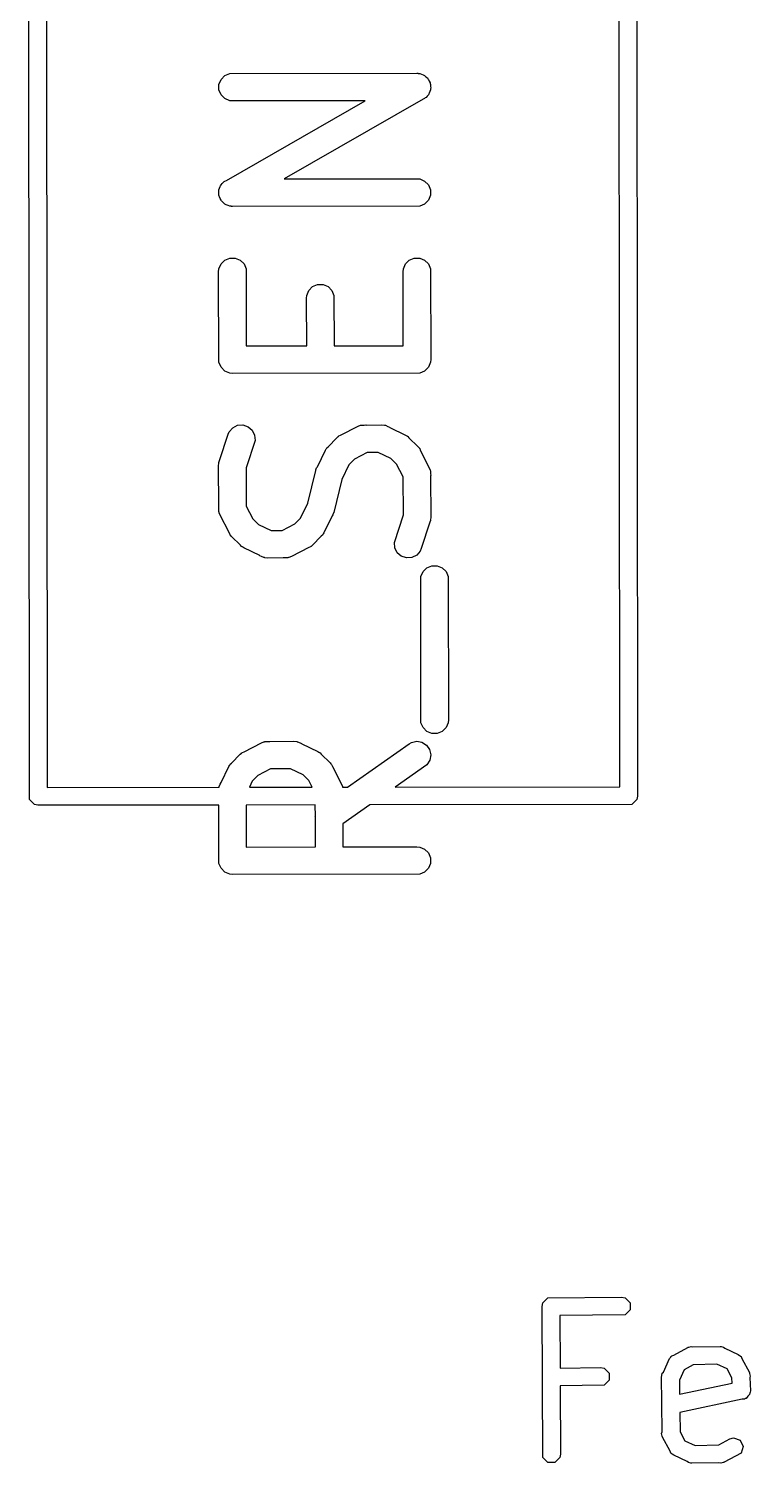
# Model space of a CAD drawing. Extents: x 4.84 to 6.71, y -5.93 to -3.85.
# Drawn here: x 5.3829 to 5.5369, y -5.3067 to -5.0007 of the extents above; entities that cross this region are included whole.
import ezdxf

# ---------------------------------------------------------------- set-up
doc = ezdxf.new("R2010")
doc.units = 0
doc.header["$MEASUREMENT"] = 0
doc.layers.add('BLACK', color=7, linetype='CONTINUOUS')

msp = doc.modelspace()

# ---------------------------------------------------------------- linework, layer by layer
at = {"layer": 'BLACK', "linetype": 'CONTINUOUS'}
for p, q in [((5.38302, -5.16512), (5.38287, -4.91634)), ((5.51265, -4.91559), (5.5128, -5.16437)), ((5.38666, -4.9183), (5.38681, -5.16255)), ((5.50901, -5.1624), (5.50886, -4.92492)), ((5.42347, -5.01259), (5.42392, -5.01153)), ((5.42392, -5.01153), (5.42473, -5.01072)), ((5.42473, -5.01072), (5.42579, -5.01027)), ((5.42579, -5.01027), (5.46574, -5.01022)), ((5.46574, -5.01022), (5.46589, -5.01023)), ((5.46589, -5.01023), (5.46595, -5.01022)), ((5.46595, -5.01022), (5.46602, -5.01025)), ((5.46602, -5.01025), (5.46632, -5.01027)), ((5.46632, -5.01027), (5.46668, -5.01042)), ((5.46668, -5.01042), (5.46706, -5.01053)), ((5.46706, -5.01053), (5.46721, -5.01064)), ((5.46721, -5.01064), (5.46738, -5.01072)), ((5.46738, -5.01072), (5.46766, -5.01099)), ((5.46766, -5.01099), (5.46797, -5.01123)), ((5.46797, -5.01123), (5.46806, -5.0114)), ((5.46806, -5.0114), (5.4682, -5.01153)), ((5.4682, -5.01153), (5.46835, -5.01189)), ((5.42347, -5.01375), (5.42347, -5.01259)), ((5.42392, -5.01481), (5.42347, -5.01375)), ((5.42473, -5.01563), (5.42392, -5.01481)), ((5.4682, -5.01481), (5.46792, -5.01509)), ((5.46827, -5.01464), (5.4682, -5.01481)), ((5.46838, -5.01449), (5.46827, -5.01464)), ((5.46835, -5.01189), (5.46854, -5.01223)), ((5.46849, -5.01411), (5.46838, -5.01449)), ((5.46864, -5.01375), (5.46849, -5.01411)), ((5.46854, -5.01223), (5.46856, -5.01242)), ((5.46856, -5.01242), (5.46864, -5.01259)), ((5.46864, -5.01259), (5.46864, -5.01299)), ((5.46864, -5.01299), (5.46869, -5.01338)), ((5.46869, -5.01338), (5.46864, -5.01356)), ((5.46864, -5.01356), (5.46864, -5.01375)), ((5.42579, -5.01607), (5.42473, -5.01563)), ((5.42509, -5.03306), (5.45472, -5.01608)), ((5.42637, -5.01612), (5.42579, -5.01607)), ((5.45472, -5.01608), (5.42637, -5.01612)), ((5.46703, -5.01577), (5.43739, -5.03275)), ((5.46738, -5.01563), (5.46703, -5.01577)), ((5.46751, -5.01549), (5.46738, -5.01563)), ((5.46768, -5.0154), (5.46751, -5.01549)), ((5.46792, -5.01509), (5.46768, -5.0154)), ((5.4246, -5.03334), (5.42473, -5.03321)), ((5.42473, -5.03321), (5.42509, -5.03306)), ((5.43739, -5.03275), (5.46574, -5.03271)), ((5.46574, -5.03271), (5.46632, -5.03277)), ((5.46632, -5.03277), (5.46738, -5.03321)), ((5.46738, -5.03321), (5.4682, -5.03403)), ((5.42343, -5.03546), (5.42347, -5.03528)), ((5.42347, -5.03585), (5.42343, -5.03546)), ((5.42347, -5.03509), (5.42363, -5.03473)), ((5.42347, -5.03528), (5.42347, -5.03509)), ((5.42347, -5.03624), (5.42347, -5.03585)), ((5.42355, -5.03642), (5.42347, -5.03624)), ((5.42363, -5.03473), (5.42373, -5.03435)), ((5.42373, -5.03435), (5.42384, -5.0342)), ((5.42384, -5.0342), (5.42392, -5.03403)), ((5.42392, -5.03403), (5.42419, -5.03375)), ((5.42419, -5.03375), (5.42443, -5.03344)), ((5.42443, -5.03344), (5.4246, -5.03334)), ((5.4682, -5.03403), (5.46864, -5.03509)), ((5.46864, -5.03624), (5.4682, -5.03731)), ((5.46864, -5.03509), (5.46864, -5.03624)), ((5.42357, -5.0366), (5.42355, -5.03642)), ((5.42377, -5.03695), (5.42357, -5.0366)), ((5.42392, -5.03731), (5.42377, -5.03695)), ((5.42405, -5.03744), (5.42392, -5.03731)), ((5.42414, -5.0376), (5.42405, -5.03744)), ((5.42445, -5.03784), (5.42414, -5.0376)), ((5.42473, -5.03812), (5.42445, -5.03784)), ((5.4249, -5.03819), (5.42473, -5.03812)), ((5.42505, -5.03831), (5.4249, -5.03819)), ((5.42543, -5.03841), (5.42505, -5.03831)), ((5.42579, -5.03856), (5.42543, -5.03841)), ((5.42609, -5.03859), (5.42579, -5.03856)), ((5.42616, -5.03861), (5.42609, -5.03859)), ((5.42622, -5.03861), (5.42616, -5.03861)), ((5.42637, -5.03862), (5.42622, -5.03861)), ((5.46632, -5.03856), (5.42637, -5.03862)), ((5.46738, -5.03812), (5.46632, -5.03856)), ((5.4682, -5.03731), (5.46738, -5.03812)), ((5.42347, -5.05196), (5.42392, -5.0509)), ((5.42392, -5.0509), (5.42473, -5.05009)), ((5.42473, -5.05009), (5.42579, -5.04964)), ((5.42579, -5.04964), (5.42695, -5.04964)), ((5.42695, -5.04964), (5.42801, -5.05009)), ((5.42801, -5.05009), (5.42883, -5.0509)), ((5.42883, -5.0509), (5.42927, -5.05196)), ((5.46284, -5.05196), (5.46329, -5.0509)), ((5.46329, -5.0509), (5.4641, -5.05009)), ((5.4641, -5.05009), (5.46516, -5.04964)), ((5.46516, -5.04964), (5.46632, -5.04964)), ((5.46632, -5.04964), (5.46738, -5.05009)), ((5.46738, -5.05009), (5.4682, -5.0509)), ((5.4682, -5.0509), (5.46864, -5.05196)), ((5.42342, -5.05254), (5.42347, -5.05196)), ((5.42347, -5.07186), (5.42342, -5.05254)), ((5.42927, -5.05196), (5.42932, -5.06839)), ((5.46279, -5.05254), (5.46284, -5.05196)), ((5.46283, -5.06834), (5.46279, -5.05254)), ((5.46864, -5.05196), (5.46869, -5.07129)), ((5.44217, -5.05816), (5.44222, -5.05759)), ((5.44222, -5.05759), (5.44266, -5.05652)), ((5.44266, -5.05652), (5.44348, -5.05571)), ((5.44348, -5.05571), (5.44454, -5.05527)), ((5.44454, -5.05527), (5.44569, -5.05527)), ((5.44569, -5.05527), (5.44676, -5.05571)), ((5.44676, -5.05571), (5.44757, -5.05652)), ((5.44757, -5.05652), (5.44801, -5.05759)), ((5.44801, -5.05759), (5.44806, -5.06836)), ((5.44221, -5.06837), (5.44217, -5.05816)), ((5.42932, -5.06839), (5.44221, -5.06837)), ((5.44806, -5.06836), (5.46283, -5.06834)), ((5.42392, -5.07293), (5.42347, -5.07186)), ((5.42473, -5.07374), (5.42392, -5.07293)), ((5.4682, -5.07293), (5.46738, -5.07374)), ((5.46864, -5.07186), (5.4682, -5.07293)), ((5.46869, -5.07129), (5.46864, -5.07186)), ((5.42579, -5.07418), (5.42473, -5.07374)), ((5.42637, -5.07424), (5.42579, -5.07418)), ((5.46632, -5.07418), (5.42637, -5.07424)), ((5.46738, -5.07374), (5.46632, -5.07418)), ((5.42747, -5.08531), (5.42861, -5.08523)), ((5.42861, -5.08523), (5.42971, -5.0856)), ((5.45382, -5.08531), (5.45392, -5.08526)), ((5.45392, -5.08526), (5.4545, -5.08526)), ((5.4545, -5.08526), (5.45486, -5.08523)), ((5.45486, -5.08523), (5.45492, -5.08525)), ((5.45492, -5.08525), (5.45824, -5.08521)), ((5.45824, -5.08521), (5.45882, -5.08526)), ((5.45882, -5.08526), (5.45892, -5.08531)), ((5.42363, -5.09284), (5.42544, -5.08723)), ((5.42544, -5.08723), (5.42568, -5.0867)), ((5.42568, -5.0867), (5.42644, -5.08583)), ((5.42644, -5.08583), (5.42747, -5.08531)), ((5.42971, -5.0856), (5.43058, -5.08635)), ((5.43058, -5.08635), (5.43109, -5.08738)), ((5.43109, -5.08738), (5.43118, -5.08853)), ((5.44679, -5.08988), (5.44865, -5.08795)), ((5.44865, -5.08795), (5.44888, -5.08776)), ((5.44888, -5.08776), (5.44893, -5.0877)), ((5.44893, -5.0877), (5.44899, -5.08767)), ((5.44899, -5.08767), (5.4491, -5.08758)), ((5.4491, -5.08758), (5.44945, -5.08744)), ((5.44945, -5.08744), (5.45317, -5.08552)), ((5.45317, -5.08552), (5.45371, -5.08531)), ((5.45371, -5.08531), (5.45382, -5.08531)), ((5.45892, -5.08531), (5.45902, -5.08531)), ((5.45902, -5.08531), (5.45953, -5.08556)), ((5.45953, -5.08556), (5.45988, -5.08571)), ((5.45988, -5.08571), (5.45993, -5.08575)), ((5.45993, -5.08575), (5.46331, -5.08739)), ((5.46331, -5.08739), (5.46356, -5.08755)), ((5.46356, -5.08755), (5.46363, -5.08758)), ((5.46363, -5.08758), (5.46368, -5.08762)), ((5.46368, -5.08762), (5.4638, -5.0877)), ((5.4638, -5.0877), (5.46402, -5.08796)), ((5.46402, -5.08796), (5.46595, -5.08982)), ((5.43118, -5.08853), (5.42927, -5.0944)), ((5.44448, -5.09418), (5.44623, -5.09059)), ((5.44623, -5.09059), (5.44638, -5.09034)), ((5.44638, -5.09034), (5.44641, -5.09027)), ((5.44641, -5.09027), (5.44646, -5.09022)), ((5.44646, -5.09022), (5.44654, -5.0901)), ((5.44654, -5.0901), (5.44679, -5.08988)), ((5.45511, -5.09111), (5.4524, -5.0925)), ((5.45748, -5.09107), (5.45511, -5.09111)), ((5.46016, -5.09238), (5.45748, -5.09107)), ((5.46595, -5.08982), (5.46614, -5.09005)), ((5.46614, -5.09005), (5.4662, -5.0901)), ((5.4662, -5.0901), (5.46623, -5.09016)), ((5.46623, -5.09016), (5.46632, -5.09027)), ((5.46632, -5.09027), (5.46646, -5.09062)), ((5.46646, -5.09062), (5.46838, -5.09434)), ((5.42342, -5.09379), (5.42345, -5.09349)), ((5.42347, -5.10271), (5.42342, -5.09379)), ((5.42344, -5.09342), (5.42346, -5.09336)), ((5.42345, -5.09349), (5.42344, -5.09342)), ((5.42346, -5.09336), (5.42347, -5.09321)), ((5.42347, -5.09321), (5.42363, -5.09284)), ((5.42927, -5.0944), (5.42932, -5.10255)), ((5.44417, -5.09483), (5.44432, -5.0944)), ((5.44432, -5.0944), (5.44448, -5.09418)), ((5.45121, -5.09374), (5.44968, -5.09689)), ((5.4524, -5.0925), (5.45121, -5.09374)), ((5.4614, -5.09357), (5.46016, -5.09238)), ((5.46279, -5.09627), (5.4614, -5.09357)), ((5.46838, -5.09434), (5.46859, -5.09488)), ((5.44243, -5.10193), (5.44413, -5.09494)), ((5.44413, -5.09494), (5.44414, -5.0949)), ((5.44414, -5.0949), (5.44415, -5.09488)), ((5.44415, -5.09488), (5.44417, -5.09483)), ((5.44968, -5.09689), (5.44798, -5.10388)), ((5.46284, -5.10441), (5.46279, -5.09627)), ((5.46859, -5.09488), (5.4686, -5.09499)), ((5.4686, -5.09499), (5.46864, -5.09508)), ((5.46864, -5.09508), (5.46864, -5.0956)), ((5.46864, -5.0956), (5.46867, -5.09603)), ((5.46867, -5.09603), (5.46864, -5.09611)), ((5.46864, -5.09611), (5.46869, -5.10503)), ((5.42344, -5.10279), (5.42347, -5.10271)), ((5.42347, -5.10322), (5.42344, -5.10279)), ((5.42347, -5.10373), (5.42347, -5.10322)), ((5.42932, -5.10255), (5.43071, -5.10525)), ((5.4409, -5.10508), (5.44243, -5.10193)), ((5.42352, -5.10383), (5.42347, -5.10373)), ((5.42352, -5.10394), (5.42352, -5.10383)), ((5.42373, -5.10448), (5.42352, -5.10394)), ((5.42565, -5.1082), (5.42373, -5.10448)), ((5.43071, -5.10525), (5.43195, -5.10644)), ((5.43195, -5.10644), (5.43463, -5.10774)), ((5.437, -5.10771), (5.43971, -5.10631)), ((5.43971, -5.10631), (5.4409, -5.10508)), ((5.44763, -5.10464), (5.44588, -5.10823)), ((5.44779, -5.10442), (5.44763, -5.10464)), ((5.44794, -5.10399), (5.44779, -5.10442)), ((5.44797, -5.10394), (5.44794, -5.10399)), ((5.44798, -5.10388), (5.44797, -5.10392)), ((5.44797, -5.10392), (5.44797, -5.10394)), ((5.46094, -5.11029), (5.46284, -5.10441)), ((5.46848, -5.10598), (5.46667, -5.11159)), ((5.46864, -5.10561), (5.46848, -5.10598)), ((5.46865, -5.10546), (5.46864, -5.10561)), ((5.46867, -5.1054), (5.46865, -5.10546)), ((5.46869, -5.10503), (5.46866, -5.10533)), ((5.46866, -5.10533), (5.46867, -5.1054)), ((5.42579, -5.10855), (5.42565, -5.1082)), ((5.42588, -5.10866), (5.42579, -5.10855)), ((5.42591, -5.10872), (5.42588, -5.10866)), ((5.42597, -5.10877), (5.42591, -5.10872)), ((5.42616, -5.109), (5.42597, -5.10877)), ((5.42809, -5.11086), (5.42616, -5.109)), ((5.43463, -5.10774), (5.437, -5.10771)), ((5.44532, -5.10894), (5.44346, -5.11087)), ((5.44558, -5.10872), (5.44532, -5.10894)), ((5.44565, -5.1086), (5.44558, -5.10872)), ((5.4457, -5.10855), (5.44565, -5.1086)), ((5.44573, -5.10848), (5.4457, -5.10855)), ((5.44588, -5.10823), (5.44573, -5.10848)), ((5.42831, -5.11112), (5.42809, -5.11086)), ((5.42843, -5.11119), (5.42831, -5.11112)), ((5.42848, -5.11124), (5.42843, -5.11119)), ((5.42855, -5.11127), (5.42848, -5.11124)), ((5.4288, -5.11142), (5.42855, -5.11127)), ((5.43218, -5.11306), (5.4288, -5.11142)), ((5.44266, -5.11138), (5.43894, -5.1133)), ((5.44301, -5.11124), (5.44266, -5.11138)), ((5.44312, -5.11114), (5.44301, -5.11124)), ((5.44318, -5.11112), (5.44312, -5.11114)), ((5.44323, -5.11106), (5.44318, -5.11112)), ((5.44346, -5.11087), (5.44323, -5.11106)), ((5.46102, -5.11144), (5.46094, -5.11029)), ((5.46153, -5.11247), (5.46102, -5.11144)), ((5.4624, -5.11322), (5.46153, -5.11247)), ((5.46643, -5.11212), (5.46568, -5.11299)), ((5.46667, -5.11159), (5.46643, -5.11212)), ((5.43223, -5.11311), (5.43218, -5.11306)), ((5.43258, -5.11326), (5.43223, -5.11311)), ((5.43309, -5.11351), (5.43258, -5.11326)), ((5.4332, -5.11351), (5.43309, -5.11351)), ((5.43329, -5.11355), (5.4332, -5.11351)), ((5.43387, -5.11361), (5.43329, -5.11355)), ((5.43719, -5.11357), (5.43387, -5.11361)), ((5.43725, -5.11359), (5.43719, -5.11357)), ((5.43762, -5.11356), (5.43725, -5.11359)), ((5.4382, -5.11355), (5.43762, -5.11356)), ((5.43829, -5.11351), (5.4382, -5.11355)), ((5.4384, -5.11351), (5.43829, -5.11351)), ((5.43894, -5.1133), (5.4384, -5.11351)), ((5.4635, -5.11359), (5.4624, -5.11322)), ((5.46465, -5.11351), (5.4635, -5.11359)), ((5.46568, -5.11299), (5.46465, -5.11351)), ((5.46704, -5.11652), (5.46785, -5.1157)), ((5.46785, -5.1157), (5.46891, -5.11526)), ((5.46891, -5.11526), (5.47007, -5.11526)), ((5.47007, -5.11526), (5.47113, -5.1157)), ((5.47113, -5.1157), (5.47195, -5.11652)), ((5.46654, -5.11816), (5.46659, -5.11758)), ((5.46659, -5.14873), (5.46654, -5.11816)), ((5.46659, -5.11758), (5.46704, -5.11652)), ((5.47195, -5.11652), (5.47239, -5.11758)), ((5.47239, -5.11758), (5.47244, -5.14815)), ((5.46704, -5.14979), (5.46659, -5.14873)), ((5.47239, -5.14873), (5.47195, -5.14979)), ((5.47244, -5.14815), (5.47239, -5.14873)), ((5.46785, -5.15061), (5.46704, -5.14979)), ((5.46891, -5.15105), (5.46785, -5.15061)), ((5.47007, -5.15105), (5.46891, -5.15105)), ((5.47113, -5.15061), (5.47007, -5.15105)), ((5.47195, -5.14979), (5.47113, -5.15061)), ((5.42617, -5.15737), (5.42803, -5.15544)), ((5.42803, -5.15544), (5.42826, -5.15525)), ((5.42826, -5.15525), (5.42831, -5.15519)), ((5.42831, -5.15519), (5.42837, -5.15517)), ((5.42837, -5.15517), (5.42848, -5.15507)), ((5.42848, -5.15507), (5.42883, -5.15493)), ((5.42883, -5.15493), (5.43255, -5.15301)), ((5.43255, -5.15301), (5.43309, -5.1528)), ((5.43309, -5.1528), (5.4332, -5.1528)), ((5.4332, -5.1528), (5.43329, -5.15276)), ((5.43329, -5.15276), (5.43384, -5.15275)), ((5.43384, -5.15275), (5.43424, -5.15272)), ((5.43424, -5.15272), (5.43431, -5.15275)), ((5.43431, -5.15275), (5.43949, -5.1527)), ((5.43949, -5.1527), (5.44007, -5.15276)), ((5.44007, -5.15276), (5.44017, -5.1528)), ((5.44017, -5.1528), (5.44027, -5.1528)), ((5.44027, -5.1528), (5.44079, -5.15305)), ((5.44079, -5.15305), (5.44113, -5.1532)), ((5.44113, -5.1532), (5.44118, -5.15325)), ((5.44118, -5.15325), (5.44456, -5.15489)), ((5.44456, -5.15489), (5.44481, -5.15504)), ((5.44481, -5.15504), (5.44488, -5.15507)), ((5.44488, -5.15507), (5.44493, -5.15512)), ((5.44493, -5.15512), (5.44505, -5.15519)), ((5.44505, -5.15519), (5.44528, -5.15545)), ((5.44528, -5.15545), (5.44721, -5.15731)), ((5.45092, -5.16247), (5.46405, -5.15323)), ((5.46405, -5.15323), (5.46455, -5.15295)), ((5.46455, -5.15295), (5.46568, -5.1527)), ((5.46568, -5.1527), (5.46681, -5.1529)), ((5.46681, -5.1529), (5.46778, -5.15352)), ((5.46778, -5.15352), (5.46844, -5.15446)), ((5.46844, -5.15446), (5.46869, -5.15559)), ((5.46869, -5.15559), (5.46849, -5.15672)), ((5.42396, -5.16146), (5.4256, -5.15808)), ((5.4256, -5.15808), (5.42576, -5.15783)), ((5.42576, -5.15783), (5.42579, -5.15776)), ((5.42579, -5.15776), (5.42583, -5.15772)), ((5.42583, -5.15772), (5.42591, -5.15759)), ((5.42591, -5.15759), (5.42617, -5.15737)), ((5.43449, -5.1586), (5.43178, -5.16)), ((5.43872, -5.15856), (5.43449, -5.1586)), ((5.44142, -5.15987), (5.43872, -5.15856)), ((5.44721, -5.15731), (5.44739, -5.15754)), ((5.44739, -5.15754), (5.44745, -5.15759)), ((5.44745, -5.15759), (5.44748, -5.15765)), ((5.44748, -5.15765), (5.44757, -5.15776)), ((5.44757, -5.15776), (5.44772, -5.15811)), ((5.44772, -5.15811), (5.44963, -5.16183)), ((5.46787, -5.15769), (5.4611, -5.16246)), ((5.46849, -5.15672), (5.46787, -5.15769)), ((5.42377, -5.16186), (5.42392, -5.16151)), ((5.42392, -5.16151), (5.42396, -5.16146)), ((5.43059, -5.16123), (5.42997, -5.1625)), ((5.43178, -5.16), (5.43059, -5.16123)), ((5.44265, -5.16106), (5.44142, -5.15987)), ((5.44338, -5.16248), (5.44265, -5.16106)), ((5.38681, -5.16255), (5.4235, -5.1625)), ((5.4235, -5.1625), (5.42352, -5.16248)), ((5.42352, -5.16237), (5.42377, -5.16186)), ((5.42352, -5.16248), (5.42352, -5.16237)), ((5.42997, -5.1625), (5.44338, -5.16248)), ((5.44963, -5.16183), (5.44984, -5.16237)), ((5.44984, -5.16237), (5.44985, -5.16247)), ((5.44985, -5.16247), (5.45092, -5.16247)), ((5.4611, -5.16246), (5.50901, -5.1624)), ((5.5128, -5.16437), (5.51265, -5.16512)), ((5.38409, -5.16619), (5.38302, -5.16512)), ((5.38484, -5.16634), (5.38409, -5.16619)), ((5.42343, -5.16629), (5.38484, -5.16634)), ((5.42347, -5.17873), (5.42343, -5.16629)), ((5.44405, -5.16627), (5.42928, -5.16629)), ((5.42928, -5.16629), (5.42931, -5.17525)), ((5.44406, -5.16873), (5.44405, -5.16627)), ((5.45571, -5.16625), (5.44992, -5.17033)), ((5.51158, -5.16619), (5.45571, -5.16625)), ((5.51265, -5.16512), (5.51158, -5.16619)), ((5.44404, -5.16884), (5.44406, -5.16873)), ((5.44406, -5.16893), (5.44404, -5.16884)), ((5.44408, -5.17523), (5.44406, -5.16893)), ((5.44992, -5.17033), (5.44994, -5.17522)), ((5.42931, -5.17525), (5.44408, -5.17523)), ((5.44994, -5.17522), (5.46574, -5.1752)), ((5.46574, -5.1752), (5.46632, -5.17525)), ((5.46632, -5.17525), (5.46738, -5.17569)), ((5.46738, -5.17569), (5.4682, -5.17651)), ((5.4682, -5.17651), (5.46864, -5.17757)), ((5.42392, -5.17979), (5.42347, -5.17873)), ((5.42473, -5.1806), (5.42392, -5.17979)), ((5.4682, -5.17979), (5.46738, -5.1806)), ((5.46864, -5.17873), (5.4682, -5.17979)), ((5.46864, -5.17757), (5.46864, -5.17873)), ((5.42579, -5.18105), (5.42473, -5.1806)), ((5.42637, -5.1811), (5.42579, -5.18105)), ((5.46632, -5.18105), (5.42637, -5.1811)), ((5.46738, -5.1806), (5.46632, -5.18105)), ((5.4926, -5.27247), (5.49367, -5.27141)), ((5.49367, -5.27141), (5.50942, -5.27126)), ((5.50942, -5.27126), (5.51017, -5.27141)), ((5.51017, -5.27141), (5.51124, -5.27247)), ((5.49245, -5.27322), (5.4926, -5.27247)), ((5.4926, -5.30547), (5.49245, -5.27322)), ((5.51124, -5.27398), (5.51017, -5.27504)), ((5.51124, -5.27247), (5.51124, -5.27398)), ((5.51017, -5.27504), (5.49625, -5.27518)), ((5.49625, -5.27518), (5.49631, -5.28637)), ((5.51966, -5.28434), (5.5199, -5.28403)), ((5.5199, -5.28403), (5.51993, -5.28393)), ((5.51993, -5.28393), (5.52001, -5.28389)), ((5.52001, -5.28389), (5.52013, -5.28374)), ((5.52013, -5.28374), (5.52055, -5.2836)), ((5.52055, -5.2836), (5.52354, -5.28196)), ((5.52354, -5.28196), (5.52363, -5.28194)), ((5.52363, -5.28194), (5.52367, -5.2819)), ((5.52367, -5.2819), (5.52376, -5.2819)), ((5.52376, -5.2819), (5.52428, -5.28176)), ((5.52428, -5.28176), (5.52465, -5.28188)), ((5.52465, -5.28188), (5.53042, -5.28175)), ((5.53042, -5.28175), (5.53051, -5.28177)), ((5.53051, -5.28177), (5.53056, -5.28176)), ((5.53056, -5.28176), (5.53065, -5.2818)), ((5.53065, -5.2818), (5.53117, -5.2819)), ((5.53117, -5.2819), (5.53142, -5.28215)), ((5.53142, -5.28215), (5.5343, -5.28346)), ((5.5343, -5.28346), (5.53461, -5.2837)), ((5.53461, -5.2837), (5.53471, -5.28374)), ((5.53471, -5.28374), (5.53475, -5.28381)), ((5.53475, -5.28381), (5.5349, -5.28393)), ((5.5349, -5.28393), (5.53504, -5.28435)), ((5.49631, -5.28637), (5.50492, -5.28625)), ((5.50492, -5.28625), (5.50567, -5.2864)), ((5.50567, -5.2864), (5.50674, -5.28747)), ((5.51835, -5.28722), (5.51966, -5.28434)), ((5.52276, -5.28673), (5.52176, -5.28894)), ((5.52467, -5.28569), (5.52276, -5.28673)), ((5.52974, -5.28557), (5.52467, -5.28569)), ((5.53191, -5.28656), (5.52974, -5.28557)), ((5.53296, -5.28849), (5.53191, -5.28656)), ((5.53504, -5.28435), (5.53668, -5.28734)), ((5.50567, -5.29004), (5.49632, -5.29017)), ((5.49632, -5.29017), (5.49639, -5.30472)), ((5.50674, -5.28898), (5.50567, -5.29004)), ((5.50674, -5.28747), (5.50674, -5.28898)), ((5.51795, -5.28822), (5.51797, -5.28813)), ((5.51802, -5.2938), (5.51795, -5.28822)), ((5.51796, -5.28808), (5.518, -5.28799)), ((5.51797, -5.28813), (5.51796, -5.28808)), ((5.518, -5.28799), (5.5181, -5.28747)), ((5.5181, -5.28747), (5.51835, -5.28722)), ((5.52176, -5.28894), (5.52179, -5.29196)), ((5.52179, -5.29196), (5.533, -5.28961)), ((5.533, -5.28961), (5.53296, -5.28849)), ((5.53668, -5.28734), (5.5367, -5.28744)), ((5.5367, -5.28744), (5.53674, -5.28747)), ((5.53674, -5.28747), (5.53674, -5.28757)), ((5.53674, -5.28757), (5.53688, -5.28808)), ((5.53688, -5.28808), (5.53677, -5.28841)), ((5.53677, -5.28841), (5.53689, -5.29122)), ((5.53514, -5.29304), (5.52184, -5.29583)), ((5.53567, -5.29304), (5.53514, -5.29304)), ((5.53581, -5.2929), (5.53567, -5.29304)), ((5.53601, -5.29286), (5.53581, -5.2929)), ((5.53633, -5.29238), (5.53601, -5.29286)), ((5.53674, -5.29198), (5.53633, -5.29238)), ((5.53679, -5.29169), (5.53674, -5.29198)), ((5.53685, -5.2916), (5.53679, -5.29169)), ((5.53689, -5.29122), (5.53683, -5.29151)), ((5.53683, -5.29151), (5.53685, -5.2916)), ((5.51799, -5.29384), (5.51802, -5.2938)), ((5.51802, -5.29399), (5.51799, -5.29384)), ((5.51809, -5.29996), (5.51802, -5.29399)), ((5.52184, -5.29583), (5.52188, -5.29997)), ((5.51796, -5.30036), (5.51809, -5.29996)), ((5.5181, -5.30089), (5.51796, -5.30036)), ((5.5181, -5.30097), (5.5181, -5.30089)), ((5.51813, -5.30101), (5.5181, -5.30097)), ((5.51816, -5.3011), (5.51813, -5.30101)), ((5.51979, -5.30409), (5.51816, -5.3011)), ((5.52188, -5.29997), (5.52293, -5.30188)), ((5.52293, -5.30188), (5.5251, -5.30287)), ((5.53016, -5.30276), (5.53254, -5.30146)), ((5.53254, -5.30146), (5.53328, -5.30126)), ((5.53328, -5.30126), (5.53471, -5.30173)), ((5.53471, -5.30173), (5.53538, -5.30308)), ((5.49367, -5.30654), (5.4926, -5.30547)), ((5.49624, -5.30547), (5.49518, -5.30654)), ((5.49639, -5.30472), (5.49624, -5.30547)), ((5.51993, -5.30451), (5.51979, -5.30409)), ((5.52009, -5.30463), (5.51993, -5.30451)), ((5.52013, -5.30471), (5.52009, -5.30463)), ((5.52023, -5.30474), (5.52013, -5.30471)), ((5.52054, -5.30498), (5.52023, -5.30474)), ((5.52342, -5.30629), (5.52054, -5.30498)), ((5.5251, -5.30287), (5.53016, -5.30276)), ((5.5349, -5.30451), (5.5313, -5.30648)), ((5.53538, -5.30308), (5.5349, -5.30451)), ((5.49518, -5.30654), (5.49367, -5.30654)), ((5.52367, -5.30654), (5.52342, -5.30629)), ((5.52419, -5.30664), (5.52367, -5.30654)), ((5.52428, -5.30668), (5.52419, -5.30664)), ((5.52432, -5.30667), (5.52428, -5.30668)), ((5.52442, -5.30669), (5.52432, -5.30667)), ((5.53019, -5.30656), (5.52442, -5.30669)), ((5.53056, -5.30668), (5.53019, -5.30656)), ((5.53108, -5.30654), (5.53056, -5.30668)), ((5.53117, -5.30654), (5.53108, -5.30654)), ((5.5312, -5.30651), (5.53117, -5.30654)), ((5.5313, -5.30648), (5.5312, -5.30651))]:
    msp.add_line(p, q, dxfattribs=at)

doc.saveas('drawing.dxf')
